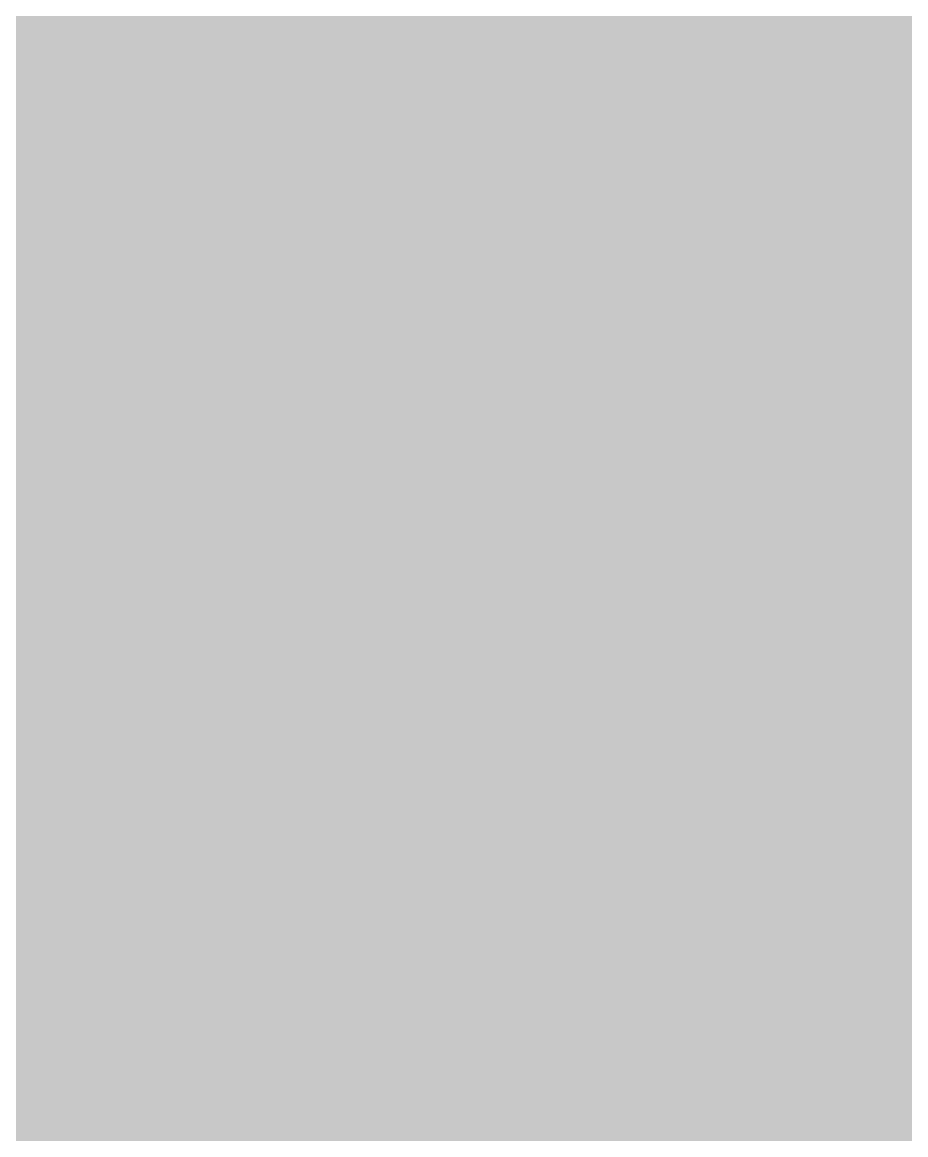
# Model space of a CAD drawing. Header units: millimetres. Extents: x 0 to 966, y -664 to 90.
# Drawn here: x 32.03 to 48.92, y -235.47 to -214.21 of the extents above; entities that cross this region are included whole.
import ezdxf

# ---------------------------------------------------------------- set-up
doc = ezdxf.new("R2010")
doc.units = ezdxf.units.MM
doc.layers.add('HDL_BODY', color=7, linetype='Continuous')
doc.layers.add('HDL_PRINT', color=7, linetype='Continuous')

# ---------------------------------------------------------------- blocks, each defined once
blk = doc.blocks.new('M_R4.10.1_FRONT')
at = {"layer": 'HDL_BODY', "true_color": 0x202126}
blk.add_hatch(color=250, dxfattribs=at).paths.add_polyline_path([(0, 0), (72, 0), (72, 90), (0, 90)])
at = {"layer": 'HDL_BODY', "true_color": 0x2a2a30}
blk.add_hatch(color=250, dxfattribs=at).paths.add_polyline_path([(0.4, 20.52), (71.6, 20.52), (71.6, 68.31), (0.4, 68.31)])
at = {"layer": 'HDL_PRINT', "true_color": 0xdee1e9}
for points in [[(34.322, 32.825), (34.322, 34.764), (34.942, 34.764), (35.293, 33.442), (35.647, 34.764), (36.264, 34.764), (36.264, 32.825), (35.913, 32.825), (35.913, 34.413), (35.472, 32.825), (35.117, 32.825), (34.677, 34.413), (34.677, 32.825), (34.322, 32.825)], [(36.44, 32.736), (36.97, 34.853), (37.235, 34.853), (36.705, 32.736), (36.44, 32.736)], [(42.794, 32.825), (42.354, 32.825), (42.354, 34.237), (42.321, 34.204), (42.282, 34.168), (42.239, 34.129), (42.191, 34.09), (42.14, 34.053), (42.085, 34.021), (42.029, 33.995), (41.971, 33.978), (41.913, 33.972), (41.913, 34.323), (41.95, 34.329), (41.988, 34.343), (42.025, 34.366), (42.063, 34.394), (42.1, 34.428), (42.138, 34.464), (42.175, 34.502), (42.238, 34.535), (42.292, 34.569), (42.337, 34.605), (42.375, 34.644), (42.403, 34.688), (42.424, 34.737), (42.436, 34.791), (42.44, 34.853), (42.794, 34.853), (42.794, 32.825)], [(46.678, 32.825), (46.323, 32.825), (46.323, 34.237), (46.265, 34.204), (46.206, 34.168), (46.147, 34.129), (46.088, 34.09), (46.029, 34.053), (45.97, 34.021), (45.911, 33.995), (45.852, 33.978), (45.793, 33.972), (45.793, 34.323), (45.827, 34.327), (45.861, 34.339), (45.897, 34.356), (45.937, 34.379), (45.98, 34.406), (46.029, 34.436), (46.085, 34.469), (46.148, 34.502), (46.18, 34.535), (46.213, 34.569), (46.246, 34.605), (46.279, 34.644), (46.312, 34.688), (46.346, 34.737), (46.379, 34.791), (46.413, 34.853), (46.678, 34.853), (46.678, 32.825)], [(41.029, 33.178), (41.47, 33.178), (41.47, 32.825), (41.029, 32.825), (41.029, 33.178)], [(45.001, 33.178), (45.354, 33.178), (45.354, 32.825), (45.001, 32.825), (45.001, 33.178)], [(35.472, 31.59), (35.734, 31.59), (35.734, 30.529), (35.729, 30.459), (35.717, 30.398), (35.7, 30.345), (35.681, 30.297), (35.665, 30.255), (35.652, 30.215), (35.647, 30.178), (35.618, 30.115), (35.593, 30.061), (35.571, 30.016), (35.547, 29.979), (35.52, 29.95), (35.485, 29.929), (35.441, 29.917), (35.382, 29.913), (35.344, 29.88), (35.304, 29.856), (35.262, 29.84), (35.214, 29.831), (35.161, 29.826), (35.099, 29.824), (35.028, 29.824), (34.962, 29.824), (34.898, 29.825), (34.835, 29.828), (34.775, 29.835), (34.72, 29.845), (34.669, 29.861), (34.625, 29.884), (34.587, 29.913), (34.55, 29.918), (34.515, 29.932), (34.482, 29.954), (34.454, 29.982), (34.431, 30.015), (34.417, 30.051), (34.412, 30.089), (34.382, 30.151), (34.36, 30.207), (34.344, 30.259), (34.333, 30.309), (34.327, 30.359), (34.324, 30.411), (34.322, 30.467), (34.322, 30.529), (34.322, 31.59), (34.587, 31.59), (34.587, 30.529), (34.587, 30.48), (34.587, 30.422), (34.587, 30.365), (34.587, 30.314), (34.587, 30.278), (34.587, 30.264), (34.593, 30.227), (34.607, 30.192), (34.63, 30.159), (34.658, 30.131), (34.692, 30.108), (34.728, 30.094), (34.766, 30.089), (34.771, 30.056), (34.787, 30.032), (34.814, 30.016), (34.851, 30.006), (34.899, 30.001), (34.958, 30), (35.028, 29.999), (35.071, 30), (35.122, 30.001), (35.177, 30.006), (35.234, 30.016), (35.289, 30.032), (35.339, 30.056), (35.382, 30.089), (35.412, 30.126), (35.434, 30.171), (35.45, 30.221), (35.461, 30.277), (35.467, 30.336), (35.47, 30.399), (35.472, 30.464), (35.472, 30.529), (35.472, 31.59)], [(38.822, 29.999), (38.822, 29.824), (37.675, 29.824), (37.675, 29.868), (37.675, 29.899), (37.675, 29.926), (37.675, 29.957), (37.675, 29.999), (37.681, 30.033), (37.695, 30.058), (37.718, 30.079), (37.746, 30.098), (37.78, 30.119), (37.816, 30.145), (37.854, 30.178), (37.858, 30.211), (37.87, 30.243), (37.891, 30.276), (37.919, 30.309), (37.956, 30.343), (38.001, 30.376), (38.054, 30.41), (38.116, 30.443), (38.172, 30.502), (38.223, 30.559), (38.268, 30.616), (38.308, 30.67), (38.345, 30.721), (38.379, 30.769), (38.41, 30.812), (38.441, 30.851), (38.471, 30.884), (38.504, 30.921), (38.527, 30.959), (38.543, 30.996), (38.553, 31.034), (38.558, 31.072), (38.56, 31.111), (38.56, 31.149), (38.559, 31.186), (38.557, 31.213), (38.549, 31.236), (38.533, 31.259), (38.508, 31.287), (38.471, 31.325), (38.464, 31.362), (38.444, 31.387), (38.415, 31.403), (38.379, 31.411), (38.338, 31.413), (38.295, 31.414), (38.224, 31.414), (38.164, 31.412), (38.115, 31.407), (38.078, 31.397), (38.051, 31.381), (38.035, 31.358), (38.03, 31.325), (37.997, 31.286), (37.973, 31.249), (37.957, 31.211), (37.947, 31.173), (37.943, 31.136), (37.941, 31.098), (37.94, 31.06), (37.675, 31.06), (37.679, 31.125), (37.691, 31.19), (37.708, 31.253), (37.731, 31.313), (37.758, 31.369), (37.788, 31.42), (37.821, 31.464), (37.854, 31.5), (37.89, 31.53), (37.934, 31.552), (37.984, 31.568), (38.04, 31.578), (38.1, 31.585), (38.163, 31.588), (38.228, 31.589), (38.295, 31.59), (38.357, 31.589), (38.412, 31.587), (38.46, 31.58), (38.504, 31.568), (38.543, 31.547), (38.58, 31.515), (38.614, 31.472), (38.646, 31.414), (38.684, 31.376), (38.72, 31.337), (38.753, 31.299), (38.781, 31.261), (38.803, 31.224), (38.817, 31.186), (38.822, 31.149), (38.822, 31.111), (38.82, 31.072), (38.815, 31.034), (38.806, 30.996), (38.79, 30.959), (38.768, 30.921), (38.736, 30.884), (38.729, 30.846), (38.712, 30.818), (38.691, 30.794), (38.669, 30.771), (38.653, 30.743), (38.646, 30.705), (38.614, 30.672), (38.58, 30.639), (38.543, 30.602), (38.504, 30.563), (38.46, 30.519), (38.412, 30.471), (38.357, 30.416), (38.295, 30.354), (38.224, 30.316), (38.164, 30.28), (38.115, 30.247), (38.078, 30.219), (38.051, 30.197), (38.035, 30.183), (38.03, 30.178), (38.023, 30.14), (38.007, 30.112), (37.985, 30.089), (37.964, 30.066), (37.947, 30.037), (37.94, 29.999), (38.822, 29.999)], [(39.087, 30.264), (39.266, 30.264), (39.272, 30.221), (39.288, 30.18), (39.309, 30.144), (39.33, 30.115), (39.346, 30.096), (39.352, 30.089), (39.39, 30.056), (39.428, 30.032), (39.467, 30.016), (39.505, 30.006), (39.542, 30.001), (39.58, 30), (39.617, 29.999), (39.655, 30), (39.693, 30.001), (39.731, 30.006), (39.768, 30.016), (39.806, 30.032), (39.844, 30.056), (39.882, 30.089), (39.915, 30.127), (39.939, 30.167), (39.955, 30.209), (39.964, 30.257), (39.969, 30.31), (39.971, 30.372), (39.971, 30.443), (39.971, 30.48), (39.969, 30.518), (39.964, 30.555), (39.955, 30.593), (39.939, 30.631), (39.915, 30.668), (39.882, 30.705), (39.844, 30.738), (39.806, 30.762), (39.768, 30.778), (39.731, 30.787), (39.693, 30.792), (39.655, 30.794), (39.617, 30.794), (39.566, 30.794), (39.518, 30.794), (39.478, 30.794), (39.451, 30.794), (39.441, 30.794), (39.403, 30.756), (39.375, 30.728), (39.352, 30.706), (39.33, 30.683), (39.302, 30.656), (39.266, 30.619), (39.087, 30.619), (39.266, 31.59), (40.147, 31.59), (40.147, 31.325), (39.441, 31.325), (39.352, 30.884), (39.391, 30.916), (39.431, 30.939), (39.474, 30.954), (39.521, 30.963), (39.575, 30.968), (39.636, 30.97), (39.706, 30.97), (39.743, 30.97), (39.786, 30.967), (39.833, 30.961), (39.882, 30.948), (39.931, 30.927), (39.979, 30.896), (40.021, 30.852), (40.058, 30.794), (40.091, 30.761), (40.123, 30.727), (40.154, 30.69), (40.181, 30.651), (40.203, 30.608), (40.221, 30.56), (40.232, 30.505), (40.236, 30.443), (40.232, 30.376), (40.221, 30.311), (40.203, 30.248), (40.181, 30.188), (40.154, 30.132), (40.123, 30.081), (40.091, 30.037), (40.058, 29.999), (40.026, 29.947), (39.988, 29.906), (39.944, 29.876), (39.896, 29.854), (39.845, 29.839), (39.79, 29.83), (39.734, 29.826), (39.676, 29.824), (39.617, 29.824), (39.555, 29.824), (39.499, 29.825), (39.447, 29.828), (39.397, 29.835), (39.347, 29.845), (39.295, 29.861), (39.238, 29.884), (39.176, 29.913), (39.143, 29.955), (39.12, 30.005), (39.104, 30.06), (39.094, 30.117), (39.089, 30.172), (39.087, 30.222), (39.087, 30.264)], [(42.354, 29.824), (41.734, 31.59), (41.913, 31.59), (42.44, 30.264), (42.44, 30.227), (42.442, 30.19), (42.447, 30.152), (42.457, 30.114), (42.473, 30.076), (42.496, 30.038), (42.529, 29.999), (42.53, 30.038), (42.531, 30.076), (42.536, 30.114), (42.546, 30.152), (42.562, 30.19), (42.586, 30.227), (42.619, 30.264), (43.059, 31.59), (43.325, 31.59), (42.619, 29.824), (42.354, 29.824)], [(43.411, 30.529), (43.411, 30.705), (43.448, 30.738), (43.491, 30.771), (43.539, 30.801), (43.588, 30.828), (43.637, 30.851), (43.685, 30.868), (43.728, 30.88), (43.765, 30.884), (43.808, 30.884), (43.839, 30.884), (43.865, 30.884), (43.897, 30.884), (43.941, 30.884), (43.948, 30.877), (43.967, 30.861), (43.996, 30.839), (44.033, 30.818), (44.074, 30.801), (44.117, 30.794), (44.161, 30.788), (44.203, 30.771), (44.239, 30.75), (44.269, 30.728), (44.288, 30.712), (44.295, 30.705), (44.382, 30.705), (44.389, 30.706), (44.408, 30.708), (44.437, 30.716), (44.473, 30.732), (44.514, 30.757), (44.557, 30.794), (44.647, 30.884), (44.647, 30.619), (44.557, 30.529), (44.506, 30.529), (44.458, 30.529), (44.419, 30.529), (44.392, 30.529), (44.382, 30.529), (44.33, 30.529), (44.283, 30.529), (44.243, 30.529), (44.216, 30.529), (44.206, 30.529), (44.168, 30.53), (44.14, 30.533), (44.117, 30.541), (44.094, 30.556), (44.067, 30.581), (44.03, 30.619), (43.986, 30.619), (43.941, 30.619), (43.897, 30.619), (43.852, 30.619), (43.809, 30.619), (43.765, 30.619), (43.721, 30.619), (43.689, 30.619), (43.662, 30.619), (43.631, 30.619), (43.587, 30.619), (43.58, 30.612), (43.561, 30.596), (43.532, 30.574), (43.496, 30.553), (43.455, 30.536), (43.411, 30.529)], [(35.999, 29.824), (35.999, 30.705), (36.178, 30.705), (36.178, 30.619), (36.215, 30.656), (36.252, 30.691), (36.29, 30.724), (36.327, 30.753), (36.365, 30.775), (36.402, 30.789), (36.44, 30.794), (36.478, 30.788), (36.506, 30.771), (36.529, 30.75), (36.552, 30.728), (36.58, 30.712), (36.618, 30.705), (36.627, 30.704), (36.649, 30.7), (36.674, 30.686), (36.696, 30.661), (36.705, 30.619), (36.794, 30.529), (36.794, 30.52), (36.794, 30.493), (36.794, 30.454), (36.794, 30.406), (36.794, 30.354), (36.794, 29.824), (36.618, 29.824), (36.618, 30.354), (36.618, 30.406), (36.618, 30.454), (36.618, 30.493), (36.618, 30.52), (36.618, 30.529), (36.529, 30.619), (36.44, 30.619), (36.397, 30.618), (36.356, 30.615), (36.319, 30.608), (36.29, 30.592), (36.271, 30.567), (36.264, 30.529), (36.228, 30.523), (36.203, 30.504), (36.188, 30.475), (36.181, 30.439), (36.178, 30.398), (36.178, 30.354), (36.178, 29.824), (35.999, 29.824)], [(34.322, 28.589), (34.587, 28.589), (34.587, 26.824), (34.322, 26.824), (34.322, 28.589)], [(39.971, 26.824), (39.793, 26.824), (39.793, 28.236), (39.756, 28.198), (39.729, 28.171), (39.706, 28.148), (39.683, 28.125), (39.655, 28.097), (39.617, 28.06), (39.58, 28.055), (39.542, 28.042), (39.505, 28.025), (39.467, 28.006), (39.428, 27.989), (39.39, 27.976), (39.352, 27.971), (39.352, 28.148), (39.389, 28.181), (39.432, 28.214), (39.48, 28.247), (39.529, 28.28), (39.579, 28.313), (39.626, 28.346), (39.669, 28.379), (39.706, 28.412), (39.739, 28.45), (39.763, 28.486), (39.784, 28.519), (39.803, 28.547), (39.823, 28.569), (39.849, 28.584), (39.882, 28.589), (39.971, 28.589), (39.971, 26.824)], [(37.854, 26.824), (38.295, 27.53), (37.94, 28.148), (38.205, 28.148), (38.381, 27.795), (38.471, 27.707), (38.56, 27.795), (38.736, 28.148), (39.001, 28.148), (38.56, 27.53), (39.087, 26.824), (38.822, 26.824), (38.56, 27.265), (38.471, 27.354), (38.116, 26.824), (37.854, 26.824)], [(34.942, 26.824), (34.942, 27.795), (35.028, 27.795), (35.028, 27.618), (35.062, 27.651), (35.096, 27.683), (35.133, 27.713), (35.173, 27.74), (35.217, 27.762), (35.266, 27.78), (35.32, 27.791), (35.382, 27.795), (35.472, 27.795), (35.509, 27.758), (35.536, 27.733), (35.559, 27.718), (35.581, 27.71), (35.609, 27.707), (35.647, 27.707), (35.647, 27.663), (35.647, 27.632), (35.647, 27.605), (35.647, 27.574), (35.647, 27.53), (35.647, 27.442), (35.647, 26.824), (35.472, 26.824), (35.472, 27.442), (35.472, 27.53), (35.471, 27.573), (35.466, 27.599), (35.452, 27.613), (35.426, 27.617), (35.382, 27.618), (35.293, 27.618), (35.283, 27.618), (35.257, 27.618), (35.218, 27.618), (35.17, 27.618), (35.117, 27.618), (35.117, 27.574), (35.117, 27.53), (35.117, 27.486), (35.117, 27.442), (35.117, 27.398), (35.117, 27.354), (35.117, 26.824), (34.942, 26.824)]]:
    blk.add_hatch(color=254, dxfattribs=at).paths.add_polyline_path(points)
h = blk.add_hatch(color=254, dxfattribs=at)
h.paths.add_polyline_path([(37.5, 32.825), (37.5, 34.764), (38.295, 34.764), (38.38, 34.764), (38.458, 34.764), (38.53, 34.764), (38.595, 34.764), (38.654, 34.764), (38.706, 34.764), (38.751, 34.764), (38.79, 34.764), (38.822, 34.764), (38.86, 34.732), (38.896, 34.707), (38.93, 34.687), (38.958, 34.668), (38.981, 34.647), (38.995, 34.622), (39.001, 34.588), (39.033, 34.546), (39.055, 34.496), (39.071, 34.441), (39.08, 34.384), (39.085, 34.329), (39.087, 34.279), (39.087, 34.237), (39.087, 34.166), (39.085, 34.104), (39.08, 34.051), (39.071, 34.003), (39.055, 33.961), (39.033, 33.921), (39.001, 33.883), (38.963, 33.85), (38.919, 33.819), (38.868, 33.789), (38.813, 33.762), (38.753, 33.74), (38.69, 33.722), (38.626, 33.711), (38.56, 33.707), (38.597, 33.669), (38.634, 33.633), (38.672, 33.6), (38.71, 33.572), (38.747, 33.55), (38.785, 33.536), (38.822, 33.531), (38.826, 33.498), (38.837, 33.463), (38.855, 33.426), (38.878, 33.386), (38.905, 33.343), (38.935, 33.294), (38.967, 33.239), (39.001, 33.177), (39.266, 32.825), (38.822, 32.825), (38.471, 33.266), (38.433, 33.303), (38.397, 33.341), (38.364, 33.379), (38.336, 33.417), (38.314, 33.455), (38.3, 33.493), (38.295, 33.531), (38.257, 33.538), (38.229, 33.554), (38.205, 33.574), (38.182, 33.595), (38.154, 33.611), (38.116, 33.618), (38.106, 33.618), (38.08, 33.618), (38.041, 33.618), (37.993, 33.618), (37.94, 33.618), (37.854, 33.618), (37.854, 32.825), (37.5, 32.825)])
h.paths.add_polyline_path([(37.854, 33.972), (38.205, 33.972), (38.276, 33.972), (38.337, 33.972), (38.391, 33.972), (38.438, 33.972), (38.481, 33.972), (38.521, 33.972), (38.56, 33.972), (38.646, 34.058), (38.653, 34.065), (38.669, 34.085), (38.691, 34.114), (38.712, 34.151), (38.729, 34.193), (38.736, 34.237), (38.729, 34.274), (38.712, 34.301), (38.691, 34.324), (38.669, 34.347), (38.653, 34.375), (38.646, 34.413), (38.609, 34.413), (38.582, 34.416), (38.559, 34.424), (38.537, 34.439), (38.509, 34.464), (38.471, 34.502), (38.463, 34.502), (38.441, 34.502), (38.404, 34.502), (38.352, 34.502), (38.286, 34.502), (38.205, 34.502), (37.854, 34.502), (37.854, 33.972)])
h = blk.add_hatch(color=254, dxfattribs=at)
h.paths.add_polyline_path([(40.147, 32.825), (40.147, 33.177), (39.352, 33.177), (39.352, 33.531), (40.236, 34.853), (40.588, 34.853), (40.588, 33.531), (40.764, 33.531), (40.764, 33.177), (40.588, 33.177), (40.588, 32.825), (40.147, 32.825)])
h.paths.add_polyline_path([(40.147, 33.531), (40.147, 34.237), (39.706, 33.531), (40.147, 33.531)])
h = blk.add_hatch(color=254, dxfattribs=at)
h.paths.add_polyline_path([(44.03, 34.853), (44.089, 34.85), (44.146, 34.84), (44.203, 34.824), (44.257, 34.801), (44.308, 34.771), (44.356, 34.735), (44.4, 34.693), (44.438, 34.644), (44.471, 34.588), (44.495, 34.538), (44.518, 34.484), (44.54, 34.425), (44.562, 34.361), (44.582, 34.294), (44.6, 34.222), (44.616, 34.145), (44.629, 34.064), (44.638, 33.979), (44.645, 33.89), (44.647, 33.796), (44.645, 33.7), (44.638, 33.605), (44.629, 33.512), (44.616, 33.423), (44.6, 33.338), (44.582, 33.26), (44.562, 33.189), (44.54, 33.126), (44.518, 33.073), (44.495, 33.031), (44.471, 33.001), (44.438, 32.946), (44.4, 32.897), (44.356, 32.854), (44.308, 32.818), (44.257, 32.789), (44.203, 32.766), (44.146, 32.749), (44.089, 32.739), (44.03, 32.736), (43.948, 32.739), (43.877, 32.749), (43.814, 32.766), (43.758, 32.789), (43.706, 32.818), (43.657, 32.854), (43.607, 32.897), (43.556, 32.946), (43.5, 33.001), (43.476, 33.031), (43.452, 33.073), (43.429, 33.126), (43.408, 33.189), (43.388, 33.26), (43.37, 33.338), (43.355, 33.423), (43.342, 33.512), (43.333, 33.605), (43.327, 33.7), (43.325, 33.796), (43.327, 33.89), (43.333, 33.979), (43.342, 34.064), (43.355, 34.145), (43.37, 34.222), (43.388, 34.294), (43.408, 34.361), (43.429, 34.425), (43.452, 34.484), (43.476, 34.538), (43.5, 34.588), (43.556, 34.644), (43.607, 34.693), (43.657, 34.735), (43.706, 34.771), (43.758, 34.801), (43.814, 34.824), (43.877, 34.84), (43.948, 34.85), (44.03, 34.853)])
h.paths.add_polyline_path([(44.03, 34.502), (43.992, 34.502), (43.964, 34.499), (43.941, 34.491), (43.918, 34.476), (43.89, 34.45), (43.852, 34.413), (43.765, 34.323), (43.765, 34.268), (43.765, 34.216), (43.765, 34.167), (43.765, 34.118), (43.765, 34.066), (43.765, 34.01), (43.765, 33.948), (43.765, 33.878), (43.765, 33.796), (43.765, 33.711), (43.765, 33.632), (43.765, 33.56), (43.765, 33.495), (43.765, 33.436), (43.765, 33.383), (43.765, 33.337), (43.765, 33.298), (43.765, 33.266), (43.772, 33.228), (43.788, 33.2), (43.808, 33.177), (43.829, 33.154), (43.845, 33.126), (43.852, 33.088), (43.896, 33.088), (43.927, 33.088), (43.955, 33.088), (43.986, 33.088), (44.03, 33.088), (44.117, 33.088), (44.123, 33.126), (44.14, 33.154), (44.161, 33.177), (44.183, 33.2), (44.199, 33.228), (44.206, 33.266), (44.206, 33.298), (44.206, 33.337), (44.206, 33.383), (44.206, 33.436), (44.206, 33.495), (44.206, 33.56), (44.206, 33.632), (44.206, 33.711), (44.206, 33.796), (44.206, 33.887), (44.206, 33.963), (44.206, 34.027), (44.206, 34.081), (44.206, 34.127), (44.206, 34.167), (44.206, 34.203), (44.206, 34.237), (44.199, 34.28), (44.183, 34.321), (44.161, 34.357), (44.14, 34.386), (44.123, 34.406), (44.117, 34.413), (44.108, 34.456), (44.086, 34.483), (44.061, 34.496), (44.039, 34.501), (44.03, 34.502)])
h = blk.add_hatch(color=254, dxfattribs=at)
h.paths.add_polyline_path([(40.412, 30.705), (40.412, 30.765), (40.413, 30.824), (40.415, 30.883), (40.42, 30.942), (40.427, 31.001), (40.438, 31.059), (40.453, 31.118), (40.473, 31.177), (40.498, 31.235), (40.504, 31.274), (40.518, 31.312), (40.541, 31.35), (40.569, 31.388), (40.603, 31.426), (40.639, 31.463), (40.677, 31.5), (40.715, 31.533), (40.754, 31.557), (40.796, 31.573), (40.844, 31.583), (40.897, 31.587), (40.958, 31.589), (41.029, 31.59), (41.073, 31.589), (41.114, 31.586), (41.15, 31.578), (41.179, 31.563), (41.197, 31.538), (41.204, 31.5), (41.248, 31.494), (41.29, 31.478), (41.327, 31.457), (41.356, 31.436), (41.376, 31.42), (41.383, 31.414), (41.415, 31.376), (41.44, 31.337), (41.46, 31.299), (41.479, 31.261), (41.5, 31.224), (41.525, 31.186), (41.559, 31.149), (41.559, 31.086), (41.559, 31.029), (41.559, 30.977), (41.559, 30.927), (41.559, 30.877), (41.559, 30.825), (41.559, 30.768), (41.559, 30.705), (41.558, 30.624), (41.558, 30.553), (41.555, 30.491), (41.551, 30.435), (41.543, 30.384), (41.532, 30.335), (41.517, 30.285), (41.496, 30.234), (41.469, 30.178), (41.464, 30.14), (41.45, 30.102), (41.428, 30.063), (41.4, 30.025), (41.367, 29.988), (41.331, 29.95), (41.294, 29.913), (41.255, 29.88), (41.218, 29.856), (41.18, 29.84), (41.142, 29.831), (41.105, 29.826), (41.067, 29.824), (41.029, 29.824), (40.97, 29.824), (40.912, 29.826), (40.856, 29.83), (40.802, 29.839), (40.751, 29.854), (40.703, 29.876), (40.659, 29.906), (40.621, 29.947), (40.588, 29.999), (40.561, 30.031), (40.535, 30.073), (40.51, 30.125), (40.487, 30.185), (40.466, 30.254), (40.448, 30.331), (40.433, 30.415), (40.422, 30.505), (40.415, 30.602), (40.412, 30.705)])
h.paths.add_polyline_path([(40.677, 30.705), (40.677, 30.627), (40.678, 30.549), (40.679, 30.473), (40.683, 30.401), (40.688, 30.332), (40.696, 30.269), (40.707, 30.212), (40.721, 30.162), (40.74, 30.121), (40.764, 30.089), (40.797, 30.056), (40.824, 30.032), (40.85, 30.016), (40.879, 30.006), (40.915, 30.001), (40.963, 30), (41.029, 29.999), (41.073, 30), (41.114, 30.003), (41.15, 30.011), (41.179, 30.026), (41.197, 30.051), (41.204, 30.089), (41.231, 30.121), (41.257, 30.162), (41.282, 30.212), (41.306, 30.269), (41.327, 30.332), (41.346, 30.401), (41.361, 30.473), (41.373, 30.549), (41.38, 30.627), (41.383, 30.705), (41.38, 30.79), (41.371, 30.869), (41.356, 30.941), (41.338, 31.007), (41.316, 31.066), (41.29, 31.118), (41.263, 31.164), (41.234, 31.203), (41.204, 31.235), (41.199, 31.301), (41.185, 31.349), (41.163, 31.381), (41.135, 31.4), (41.102, 31.41), (41.066, 31.413), (41.029, 31.414), (40.963, 31.414), (40.915, 31.412), (40.879, 31.407), (40.85, 31.397), (40.824, 31.381), (40.797, 31.358), (40.764, 31.325), (40.738, 31.266), (40.718, 31.206), (40.703, 31.145), (40.692, 31.081), (40.685, 31.015), (40.68, 30.944), (40.678, 30.87), (40.677, 30.79), (40.677, 30.705)])
h = blk.add_hatch(color=254, dxfattribs=at)
h.paths.add_polyline_path([(37.148, 30.884), (37.148, 31.06), (37.324, 31.06), (37.324, 30.884), (37.148, 30.884)])
h.paths.add_polyline_path([(37.148, 29.824), (37.148, 30.089), (37.324, 30.089), (37.324, 29.824), (37.148, 29.824)])
h = blk.add_hatch(color=254, dxfattribs=at)
h.paths.add_polyline_path([(37.235, 26.824), (37.235, 27.265), (36.529, 27.265), (36.529, 27.442), (37.324, 28.589), (37.5, 28.589), (37.5, 27.442), (37.765, 27.442), (37.765, 27.265), (37.5, 27.265), (37.5, 26.824), (37.235, 26.824)])
h.paths.add_polyline_path([(37.235, 27.442), (37.235, 28.236), (36.705, 27.442), (37.235, 27.442)])
h = blk.add_hatch(color=254, dxfattribs=at)
h.paths.add_polyline_path([(40.588, 27.707), (40.588, 27.792), (40.588, 27.87), (40.588, 27.942), (40.588, 28.007), (40.588, 28.066), (40.588, 28.118), (40.588, 28.164), (40.588, 28.203), (40.588, 28.236), (40.621, 28.273), (40.654, 28.315), (40.687, 28.358), (40.72, 28.401), (40.753, 28.44), (40.786, 28.472), (40.819, 28.493), (40.853, 28.501), (40.891, 28.533), (40.929, 28.557), (40.967, 28.572), (41.004, 28.582), (41.042, 28.587), (41.08, 28.589), (41.118, 28.589), (41.161, 28.589), (41.205, 28.589), (41.249, 28.589), (41.294, 28.589), (41.338, 28.589), (41.383, 28.589), (41.42, 28.551), (41.447, 28.524), (41.47, 28.501), (41.493, 28.478), (41.521, 28.45), (41.559, 28.412), (41.592, 28.375), (41.615, 28.337), (41.631, 28.299), (41.641, 28.261), (41.646, 28.223), (41.648, 28.185), (41.648, 28.148), (41.676, 28.111), (41.698, 28.066), (41.713, 28.016), (41.724, 27.96), (41.73, 27.9), (41.733, 27.838), (41.734, 27.773), (41.734, 27.707), (41.731, 27.641), (41.721, 27.576), (41.707, 27.513), (41.691, 27.453), (41.675, 27.397), (41.661, 27.347), (41.652, 27.302), (41.648, 27.265), (41.644, 27.203), (41.633, 27.148), (41.615, 27.099), (41.592, 27.056), (41.565, 27.016), (41.535, 26.98), (41.503, 26.946), (41.469, 26.912), (41.432, 26.88), (41.393, 26.856), (41.35, 26.841), (41.303, 26.831), (41.249, 26.826), (41.188, 26.825), (41.118, 26.824), (41.056, 26.828), (41.001, 26.839), (40.952, 26.857), (40.908, 26.879), (40.869, 26.906), (40.832, 26.936), (40.797, 26.968), (40.764, 27.001), (40.716, 27.054), (40.678, 27.108), (40.648, 27.164), (40.626, 27.224), (40.61, 27.287), (40.599, 27.357), (40.593, 27.432), (40.589, 27.515), (40.588, 27.606), (40.588, 27.707)])
h.paths.add_polyline_path([(40.764, 27.707), (40.767, 27.622), (40.775, 27.543), (40.787, 27.471), (40.801, 27.406), (40.816, 27.347), (40.83, 27.295), (40.842, 27.249), (40.85, 27.21), (40.853, 27.177), (40.891, 27.14), (40.929, 27.104), (40.967, 27.071), (41.004, 27.042), (41.042, 27.02), (41.08, 27.006), (41.118, 27.001), (41.155, 27.006), (41.193, 27.02), (41.23, 27.042), (41.268, 27.071), (41.306, 27.104), (41.345, 27.14), (41.383, 27.177), (41.409, 27.21), (41.429, 27.249), (41.444, 27.295), (41.454, 27.347), (41.462, 27.406), (41.466, 27.471), (41.468, 27.543), (41.469, 27.622), (41.469, 27.707), (41.469, 27.807), (41.469, 27.898), (41.467, 27.979), (41.464, 28.051), (41.458, 28.115), (41.451, 28.17), (41.44, 28.219), (41.425, 28.26), (41.406, 28.295), (41.383, 28.324), (41.345, 28.357), (41.306, 28.38), (41.268, 28.396), (41.23, 28.405), (41.193, 28.41), (41.155, 28.412), (41.118, 28.412), (41.08, 28.412), (41.042, 28.41), (41.004, 28.405), (40.967, 28.396), (40.929, 28.38), (40.891, 28.357), (40.853, 28.324), (40.85, 28.291), (40.842, 28.251), (40.83, 28.203), (40.816, 28.146), (40.801, 28.08), (40.787, 28.004), (40.775, 27.917), (40.767, 27.818), (40.764, 27.707)])
h = blk.add_hatch(color=254, dxfattribs=at)
h.paths.add_polyline_path([(41.824, 26.824), (42.529, 28.589), (42.794, 28.589), (43.5, 26.824), (43.235, 26.824), (42.97, 27.354), (42.264, 27.354), (42.089, 26.824), (41.824, 26.824)])
h.paths.add_polyline_path([(42.354, 27.618), (42.97, 27.618), (42.705, 28.06), (42.7, 28.13), (42.688, 28.191), (42.671, 28.245), (42.653, 28.292), (42.636, 28.335), (42.624, 28.374), (42.619, 28.412), (42.614, 28.374), (42.601, 28.335), (42.584, 28.292), (42.565, 28.245), (42.547, 28.191), (42.534, 28.13), (42.529, 28.06), (42.354, 27.618)])
h = blk.add_hatch(color=254, dxfattribs=at)
h.paths.add_polyline_path([(35.999, 27.883), (35.999, 28.148), (36.264, 28.148), (36.264, 27.883), (35.999, 27.883)])
h.paths.add_polyline_path([(35.999, 26.824), (35.999, 27.089), (36.264, 27.089), (36.264, 26.824), (35.999, 26.824)])

msp = doc.modelspace()

# ---------------------------------------------------------------- block references
msp.add_blockref('M_R4.10.1_FRONT', (0, -260))

doc.saveas('drawing.dxf')
